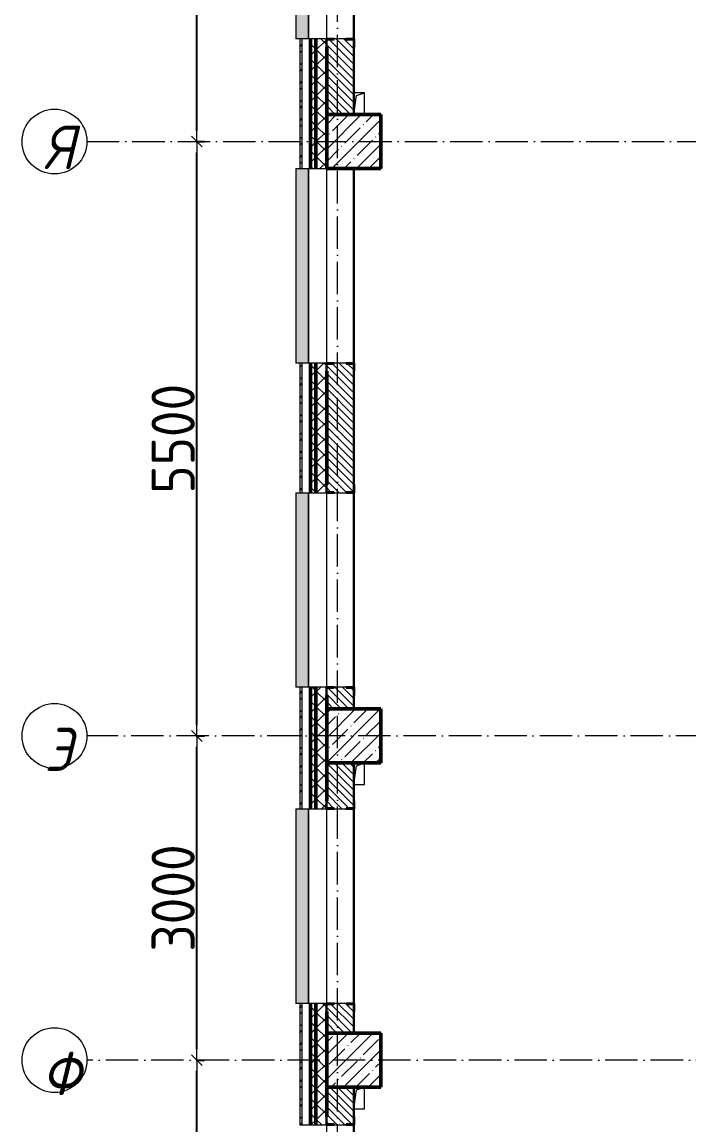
# Model space of a CAD drawing. Header units: millimetres. Extents: x -213536 to 1564669, y 70501 to 942238.
# Drawn here: x 688103 to 694274, y 321162 to 331368 of the extents above; entities that cross this region are included whole.
import ezdxf

# ---------------------------------------------------------------- set-up
doc = ezdxf.new("R2010")
doc.units = ezdxf.units.MM
doc.linetypes.add('50_200_ШТРИХ_1Т_ш5_п1_п1_', pattern=[700, 500, -100, 0, -100])
for name, color, linetype, lineweight in [('3) ЖБ 4м', 3, 'Continuous', 30), ('3.1) ЖБ окна 1.2 м', 102, 'Continuous', 30), ('A-____-____-DIMS', 7, 'Continuous', 9), ('A-GENM-____-MCUT', 7, 'Continuous', 25), ('A-GENM-____-OTLN', 7, 'Continuous', 9), ('A-GENM-____-OTLN-1', 7, 'Continuous', 25), ('A-GLAZ-____-OTLN', 7, 'Continuous', 9), ('A-WALL-____-MCUT-2', 7, 'Continuous', 50), ('A-WALL-____-MCUT-3', 7, 'Continuous', 9), ('A-WALL-____-OTLN', 7, 'Continuous', 9), ('A-WALL-____-PATT-1', 7, 'Continuous', 9), ('A-WALL-FNSH-MCUT-1', 7, 'Continuous', 9), ('S-COLS-____-MCUT', 7, 'Continuous', 50), ('S-COLS-____-OTLN', 7, 'Continuous', 9), ('S-GRID-____-IDEN', 7, 'Continuous', 9), ('S-GRID-____-OTLN-1', 7, '50_200_ШТРИХ_1Т_ш5_п1_п1_', 9)]:
    doc.layers.add(name, color=color, linetype=linetype, lineweight=lineweight)
doc.layers.add('A-GLAZ-____-OTLN-1', color=7, linetype='Continuous', lineweight=9, true_color=0xc0c0c0)
doc.styles.add('ISOCPEUR_I', font='isocpeui.ttf', dxfattribs={"width": 0.9, "height": 2.5})
doc.styles.add('СПДС', font='isocpeur.ttf', dxfattribs={"width": 0.9})
doc.dimstyles.new('Размера А3', dxfattribs={"dimtxt": 200, "dimasz": 100, "dimexe": 70, "dimexo": 100, "dimgap": 20, "dimtad": 1, "dimdec": 0, "dimrnd": 10, "dimzin": 0, "dimdsep": 46, "dimtxsty": 'СПДС', "dimblk": 'ARROWHEAD_6', "dimcen": 1, "dimclrd": 256, "dimclre": 256, "dimclrt": 256, "dimazin": 0, "dimtfac": 1, "dimtdec": 0, "dimtmove": 2, "dimatfit": 3, "dimfxl": 1, "dimtolj": 1, "dimtzin": 0, "dimarcsym": 0})
pattern_1 = [(135, (693371.93, 286281.11), (-35.35534, -35.35534), [])]
pattern_2 = [(45, (693371.93, 286281.11), (-70.71068, 70.71068), []), (135, (693371.93, 286281.11), (-70.71068, -70.71068), [])]

# ---------------------------------------------------------------- blocks, each defined once
blk = doc.blocks.new('BSC_Колонна _Прямоугольная - 500х500-V53-АР1_План отверстий 3 этажа в осях 1-64_А-ГГ')
at = {"layer": 'S-COLS-____-OTLN'}
h = blk.add_hatch(dxfattribs=at)
h.set_pattern_fill('FP_90', color=256, style=0, pattern_type=2)
h.set_pattern_definition([(45, (2200, -35481.04), (-114.04925, 114.04925), []), (45, (2314.05, -35481.04), (-114.04925, 114.04925), [201.613, -40.323, 3.353, -36.97])])
h.paths.add_polyline_path([(-250, -250), (250, -250), (250, 250), (-250, 250)], flags=0)
at = {"layer": 'S-COLS-____-MCUT'}
for p, q in [((250, 250), (-250, 250)), ((-250, 250), (-250, -250)), ((250, -250), (250, 250)), ((-250, -250), (250, -250))]:
    blk.add_line(p, q, dxfattribs=at)
blk = doc.blocks.new('BSC_Колонна _Прямоугольная - 500х500-V55-АР1_План отверстий 3 этажа в осях 1-64_А-ГГ')
at = {"layer": 'S-COLS-____-OTLN'}
h = blk.add_hatch(dxfattribs=at)
h.set_pattern_fill('FP_92', color=256, style=0, pattern_type=2)
h.set_pattern_definition([(45, (2200, -43981.04), (-114.04925, 114.04925), []), (45, (2314.05, -43981.04), (-114.04925, 114.04925), [201.613, -40.323, 3.353, -36.97])])
h.paths.add_polyline_path([(-250, -250), (250, -250), (250, 250), (-250, 250), (-250, -245)], flags=0)
at = {"layer": 'S-COLS-____-MCUT'}
for p, q in [((250, 250), (-250, 250)), ((-250, 250), (-250, -250)), ((250, -250), (250, 250)), ((-250, -250), (250, -250))]:
    blk.add_line(p, q, dxfattribs=at)
blk = doc.blocks.new('BSC_Колонна _Прямоугольная - 500х500-V120-АР1_План отверстий 3 этажа в осях 1-64_А-ГГ')
at = {"layer": 'S-COLS-____-OTLN'}
h = blk.add_hatch(dxfattribs=at)
h.set_pattern_fill('FP_143', color=256, style=0, pattern_type=2)
h.set_pattern_definition([(45, (2200, -38481.04), (-114.04925, 114.04925), []), (45, (2314.05, -38481.04), (-114.04925, 114.04925), [201.613, -40.323, 3.353, -36.97])])
h.paths.add_polyline_path([(-250, -250), (250, -250), (250, 250), (-250, 250), (-250, 94)], flags=0)
at = {"layer": 'S-COLS-____-MCUT'}
for p, q in [((250, 250), (-250, 250)), ((-250, 250), (-250, -250)), ((250, -250), (250, 250)), ((-250, -250), (250, -250))]:
    blk.add_line(p, q, dxfattribs=at)
blk = doc.blocks.new('Фахверк_СКБ_Уголок - 250_2700-27497298-АР1_План отверстий 3 этажа в осях 1-64_А-ГГ')
at = {"layer": 'A-GENM-____-MCUT'}
for p, q in [((200, 181), (125, 181)), ((125, 181), (125, 106)), ((125, 106), (131, 106)), ((131, 106), (131, 175)), ((131, 175), (200, 175)), ((200, 175), (200, 181)), ((131, -6), (125, -6)), ((125, -6), (125, -81)), ((125, -81), (200, -81)), ((131, -75), (131, -6)), ((200, -75), (131, -75)), ((200, -81), (200, -75))]:
    blk.add_line(p, q, dxfattribs=at)
blk = doc.blocks.new('AR_Отверстие прямоугольное _в плите_ - AR_Отверстие прямоугольное _в плите_-30510733-АР1_План отверстий 3 этажа в осях 1-64_А-ГГ')
at = {"layer": 'A-GENM-____-OTLN'}
for p, q in [((50, 100), (-50, 100)), ((-50, -100), (-25, 75)), ((-25, 75), (50, 100)), ((50, -100), (50, 100)), ((-50, -100), (50, -100))]:
    blk.add_line(p, q, dxfattribs=at)
blk = doc.blocks.new('AR_Отверстие прямоугольное _в плите_ - AR_Отверстие прямоугольное _в плите_-V174-АР1_План отверстий 3 этажа в осях 1-64_А-ГГ')
at = {"layer": 'A-GENM-____-OTLN'}
for p, q in [((-50, -100), (-25, 75)), ((-25, 75), (50, 100)), ((50, -100), (50, 100)), ((-50, -100), (50, -100))]:
    blk.add_line(p, q, dxfattribs=at)
blk = doc.blocks.new('AR_Отверстие прямоугольное _в плите_ - AR_Отверстие прямоугольное _в плите_-V185-АР1_План отверстий 3 этажа в осях 1-64_А-ГГ')
at = {"layer": 'A-GENM-____-OTLN'}
for p, q in [((50, 100), (-50, 100)), ((-50, -100), (-25, 75)), ((-25, 75), (50, 100)), ((50, -100), (50, 100))]:
    blk.add_line(p, q, dxfattribs=at)
blk = doc.blocks.new('Отлив_СКБ - Отлив витража_120_НВФ-V216-АР1_План отверстий 3 этажа в осях 1-64_А-ГГ')
at = {"layer": 'A-GLAZ-____-OTLN-1'}
for points in [[(0, 2), (1800, 2), (1800, 120), (0, 120), (0, 63)], [(0, 0), (1800, 0), (1800, 2), (0, 2)]]:
    blk.add_hatch(color=256, dxfattribs=at).paths.add_polyline_path(points, flags=0)
at = {"layer": 'A-GLAZ-____-OTLN'}
for p, q in [((0, 83), (0, 120)), ((1800, 120), (0, 120)), ((1800, 120), (1800, 83)), ((0, 2), (1800, 2)), ((1800, 0), (0, 0))]:
    blk.add_line(p, q, dxfattribs=at)
blk = doc.blocks.new('Ось сетки - Круг_Ø6_00__ISO-2_5_0_9K_-25732049-АР1_План отверстий 3 этажа в осях 1-64_А-ГГ')
at = {"layer": 'S-GRID-____-IDEN'}
blk.add_circle((0, 0), 3, dxfattribs=at)
blk = doc.blocks.new('ARROWHEAD_6')
at = {"color": 0, "linetype": 'Continuous'}
for p, q in [((0, 0), (-1, 0)), ((-0.5, -0.5), (0.5, 0.5))]:
    blk.add_line(p, q, dxfattribs=at)
blk = doc.blocks.new('*D5408')
at = {"layer": 'A-____-____-DIMS', "lineweight": -2, "transparency": 16777216}
for p, q in [((689714, 321762), (689791, 321762)), ((689721, 318862), (689721, 321662)), ((689714, 318762), (689791, 318762))]:
    blk.add_line(p, q, dxfattribs=at)
at = {"layer": 'Defpoints', "color": 0, "lineweight": 30, "transparency": 16777216}
for p in [(689614, 321762), (689721, 321762), (689614, 318762)]:
    blk.add_point(p, dxfattribs=at)
at = {"layer": 'A-____-____-DIMS', "lineweight": -2, "transparency": 16777216, "xscale": 100, "yscale": 100, "zscale": 100}
for p, rotation in [((689721, 321762), 90), ((689721, 318762), 270)]:
    blk.add_blockref('ARROWHEAD_6', p, dxfattribs=dict(at, rotation=rotation))
at = {"layer": 'A-____-____-DIMS', "transparency": 16777216, "insert": (689501, 320262), "char_height": 400, "attachment_point": 5, "rotation": 90, "style": 'СПДС'}
blk.add_mtext('\\A1;3000', dxfattribs=at)
blk = doc.blocks.new('*D5409')
at = {"layer": 'A-____-____-DIMS', "lineweight": -2, "transparency": 16777216}
for p, q in [((689714, 324762), (689791, 324762)), ((689721, 321862), (689721, 324662)), ((689714, 321762), (689791, 321762))]:
    blk.add_line(p, q, dxfattribs=at)
at = {"layer": 'Defpoints', "color": 0, "lineweight": 30, "transparency": 16777216}
for p in [(689614, 324762), (689721, 324762), (689614, 321762)]:
    blk.add_point(p, dxfattribs=at)
at = {"layer": 'A-____-____-DIMS', "lineweight": -2, "transparency": 16777216, "xscale": 100, "yscale": 100, "zscale": 100}
for p, rotation in [((689721, 324762), 90), ((689721, 321762), 270)]:
    blk.add_blockref('ARROWHEAD_6', p, dxfattribs=dict(at, rotation=rotation))
at = {"layer": 'A-____-____-DIMS', "transparency": 16777216, "insert": (689501, 323262), "char_height": 400, "attachment_point": 5, "rotation": 90, "style": 'СПДС'}
blk.add_mtext('\\A1;3000', dxfattribs=at)
blk = doc.blocks.new('*D5410')
at = {"layer": 'A-____-____-DIMS', "lineweight": -2, "transparency": 16777216}
for p, q in [((689714, 330262), (689791, 330262)), ((689721, 324862), (689721, 330162)), ((689714, 324762), (689791, 324762))]:
    blk.add_line(p, q, dxfattribs=at)
at = {"layer": 'Defpoints', "color": 0, "lineweight": 30, "transparency": 16777216}
for p in [(689614, 330262), (689721, 330262), (689614, 324762)]:
    blk.add_point(p, dxfattribs=at)
at = {"layer": 'A-____-____-DIMS', "lineweight": -2, "transparency": 16777216, "xscale": 100, "yscale": 100, "zscale": 100}
for p, rotation in [((689721, 330262), 90), ((689721, 324762), 270)]:
    blk.add_blockref('ARROWHEAD_6', p, dxfattribs=dict(at, rotation=rotation))
at = {"layer": 'A-____-____-DIMS', "transparency": 16777216, "insert": (689501, 327512), "char_height": 400, "attachment_point": 5, "rotation": 90, "style": 'СПДС'}
blk.add_mtext('\\A1;5500', dxfattribs=at)
blk = doc.blocks.new('*D5411')
at = {"layer": 'A-____-____-DIMS', "lineweight": -2, "transparency": 16777216}
for p, q in [((689714, 333912), (689791, 333912)), ((689721, 330362), (689721, 333812)), ((689714, 330262), (689791, 330262))]:
    blk.add_line(p, q, dxfattribs=at)
at = {"layer": 'Defpoints', "color": 0, "lineweight": 30, "transparency": 16777216}
for p in [(689614, 333912), (689721, 333912), (689614, 330262)]:
    blk.add_point(p, dxfattribs=at)
at = {"layer": 'A-____-____-DIMS', "lineweight": -2, "transparency": 16777216, "xscale": 100, "yscale": 100, "zscale": 100}
for p, rotation in [((689721, 333912), 90), ((689721, 330262), 270)]:
    blk.add_blockref('ARROWHEAD_6', p, dxfattribs=dict(at, rotation=rotation))
at = {"layer": 'A-____-____-DIMS', "transparency": 16777216, "insert": (689501, 332087), "char_height": 400, "attachment_point": 5, "rotation": 90, "style": 'СПДС'}
blk.add_mtext('\\A1;3650', dxfattribs=at)

msp = doc.modelspace()

# ---------------------------------------------------------------- hatches: boundary and pattern name
at = {"layer": 'A-WALL-____-PATT-1'}
h = msp.add_hatch(dxfattribs=at)
h.set_pattern_fill('FP_3', color=256, style=0, pattern_type=2)
h.set_pattern_definition([(45, (693371.93, 286281.11), (-85.5366, 85.5366), []), (45, (693428.95, 286281.11), (-85.5366, 85.5366), [])])
h.paths.add_polyline_path([(690691.9, 318342.2), (690691.9, 319362.2), (690671.9, 319362.2), (690671.9, 318342.2)], flags=0)
h.paths.add_polyline_path([(690671.9, 321162.2), (690691.9, 321162.2), (690691.9, 322287.2), (690671.9, 322287.2), (690671.9, 321416.4)], flags=0)
h.paths.add_polyline_path([(690691.9, 324087.2), (690691.9, 325212.2), (690671.9, 325212.2), (690671.9, 324087.2)], flags=0)
h.paths.add_polyline_path([(690691.9, 327012.2), (690691.9, 328212.2), (690671.9, 328212.2), (690671.9, 327012.2)], flags=0)
h.paths.add_polyline_path([(690691.9, 330012.2), (690691.9, 331212.2), (690671.9, 331212.2), (690671.9, 330012.2)], flags=0)
h.paths.add_polyline_path([(690691.9, 333012.2), (690691.9, 334262.2), (690671.9, 334262.2), (690671.9, 333012.2)], flags=0)
h = msp.add_hatch(dxfattribs=at)
h.set_pattern_fill('FP_1', color=256, style=0, pattern_type=2)
h.set_pattern_definition(pattern_2)
h.paths.add_polyline_path([(690821.9, 318512.2), (690821.9, 319362.2), (690771.9, 319362.2), (690771.9, 318512.2)], flags=0)
h.paths.add_polyline_path([(690771.9, 321162.2), (690821.9, 321162.2), (690821.9, 322287.2), (690771.9, 322287.2), (690771.9, 321416.4)], flags=0)
h.paths.add_polyline_path([(690821.9, 324087.2), (690821.9, 325212.2), (690771.9, 325212.2), (690771.9, 324087.2)], flags=0)
h.paths.add_polyline_path([(690771.9, 327012.2), (690821.9, 327012.2), (690821.9, 328212.2), (690771.9, 328212.2)], flags=0)
h.paths.add_polyline_path([(690821.9, 330012.2), (690821.9, 331212.2), (690771.9, 331212.2), (690771.9, 330012.2)], flags=0)
h.paths.add_polyline_path([(690821.9, 333012.2), (690821.9, 334162.2), (690771.9, 334162.2), (690771.9, 333012.2)], flags=0)
h = msp.add_hatch(dxfattribs=at)
h.set_pattern_fill('FP_1', color=256, style=0, pattern_type=2)
h.set_pattern_definition(pattern_2)
h.paths.add_polyline_path([(690921.9, 318512.2), (690921.9, 319287.2), (690915.9, 319287.2), (690915.9, 319362.2), (690821.9, 319362.2), (690821.9, 318512.2)], flags=0)
h.paths.add_polyline_path([(690821.9, 321162.2), (690915.9, 321162.2), (690915.9, 321237.2), (690921.9, 321237.2), (690921.9, 322212.2), (690915.9, 322212.2), (690915.9, 322287.2), (690821.9, 322287.2), (690821.9, 321416.4)], flags=0)
h.paths.add_polyline_path([(690821.9, 324087.2), (690915.9, 324087.2), (690915.9, 324162.2), (690921.9, 324162.2), (690921.9, 325137.2), (690915.9, 325137.2), (690915.9, 325212.2), (690821.9, 325212.2), (690821.9, 324093.2)], flags=0)
h.paths.add_polyline_path([(690821.9, 327012.2), (690915.9, 327012.2), (690915.9, 327087.2), (690921.9, 327087.2), (690921.9, 328137.2), (690915.9, 328137.2), (690915.9, 328212.2), (690821.9, 328212.2), (690821.9, 327018.2)], flags=0)
h.paths.add_polyline_path([(690821.9, 330012.2), (690921.9, 330012.2), (690921.9, 331137.2), (690915.9, 331137.2), (690915.9, 331212.2), (690821.9, 331212.2), (690821.9, 330016.7)], flags=0)
h.paths.add_polyline_path([(690821.9, 333012.2), (690915.9, 333012.2), (690915.9, 333087.2), (690921.9, 333087.2), (690921.9, 334112.2), (690821.9, 334112.2), (690821.9, 333456.8)], flags=0)
h = msp.add_hatch(dxfattribs=at)
h.set_pattern_fill('FP_6', color=256, style=0, pattern_type=2)
h.set_pattern_definition(pattern_1)
h.paths.add_polyline_path([(691171.9, 330512.2), (691171.9, 331206.2), (691102.9, 331206.2), (691102.9, 331212.2), (690990.9, 331212.2), (690990.9, 331206.2), (690921.9, 331206.2), (690921.9, 330512.2)], flags=0)
h.paths.add_polyline_path([(691102.9, 333012.2), (691102.9, 333018.2), (691171.9, 333018.2), (691171.9, 333512.2), (690921.9, 333512.2), (690921.9, 333018.2), (690990.9, 333018.2), (690990.9, 333012.2)], flags=0)
h = msp.add_hatch(dxfattribs=at)
h.set_pattern_fill('FP_6', color=256, style=0, pattern_type=2)
h.set_pattern_definition(pattern_1)
h.paths.add_polyline_path([(691115.9, 325012.2), (691171.9, 325012.2), (691171.9, 325206.2), (691102.9, 325206.2), (691102.9, 325212.2), (690990.9, 325212.2), (690990.9, 325206.2), (690921.9, 325206.2), (690921.9, 325012.2)], flags=0)
h.paths.add_polyline_path([(690990.9, 327012.2), (691102.9, 327012.2), (691102.9, 327018.2), (691171.9, 327018.2), (691171.9, 328206.2), (691102.9, 328206.2), (691102.9, 328212.2), (690990.9, 328212.2), (690990.9, 328206.2), (690921.9, 328206.2), (690921.9, 327018.2), (690990.9, 327018.2)], flags=0)
h = msp.add_hatch(dxfattribs=at)
h.set_pattern_fill('FP_6', color=256, style=0, pattern_type=2)
h.set_pattern_definition(pattern_1)
h.paths.add_polyline_path([(690922.2, 322012.2), (691171.9, 322012.2), (691171.9, 322281.2), (691102.9, 322281.2), (691102.9, 322287.2), (690990.9, 322287.2), (690990.9, 322281.2), (690921.9, 322281.2), (690921.9, 322012.2)], flags=0)
h.paths.add_polyline_path([(691102.9, 324087.2), (691102.9, 324093.2), (691171.9, 324093.2), (691171.9, 324511.8), (690921.9, 324511.8), (690921.9, 324093.2), (690990.9, 324093.2), (690990.9, 324087.2)], flags=0)
h = msp.add_hatch(dxfattribs=at)
h.set_pattern_fill('FP_6', color=256, style=0, pattern_type=2)
h.set_pattern_definition(pattern_1)
h.paths.add_polyline_path([(690921.9, 319012.2), (691171.9, 319012.2), (691171.9, 319356.2), (691102.9, 319356.2), (691102.9, 319362.2), (690990.9, 319362.2), (690990.9, 319356.2), (690921.9, 319356.2), (690921.9, 319106.2)], flags=0)
h.paths.add_polyline_path([(691102.9, 321162.2), (691102.9, 321168.2), (691171.9, 321168.2), (691171.9, 321512.2), (690921.9, 321512.2), (690921.9, 321168.2), (690990.9, 321168.2), (690990.9, 321162.2)], flags=0)

# ---------------------------------------------------------------- linework, layer by layer
at = {"layer": '3) ЖБ 4м'}
for points in [[(691171.9, 330012.2), (691421.9, 330012.2), (691421.9, 330512.2), (691171.9, 330512.2)], [(691171.9, 324511.8), (691421.9, 324511.8), (691421.9, 325011.8), (691171.9, 325011.8)], [(691171.9, 321512.2), (691421.9, 321512.2), (691421.9, 322012.2), (691171.9, 322012.2)]]:
    msp.add_lwpolyline(points, dxfattribs=at)
at = {"layer": '3.1) ЖБ окна 1.2 м'}
for points in [[(691171.9, 333506.2), (691171.9, 330512.2)], [(691171.9, 330012.2), (691171.9, 325011.8)], [(691171.9, 324512.2), (691171.9, 322012.2)], [(691171.9, 321512.2), (691171.9, 319012.2)]]:
    msp.add_lwpolyline(points, dxfattribs=at)
at = {"layer": 'A-WALL-____-MCUT-2'}
for p, q in [((690771.9, 330012.2), (690771.9, 331212.2)), ((690821.9, 330012.2), (690821.9, 331212.2)), ((690921.9, 331137.2), (690921.9, 330512.2)), ((690771.9, 327012.2), (690771.9, 328212.2)), ((690821.9, 327012.2), (690821.9, 328212.2)), ((690921.9, 328137.2), (690921.9, 327087.2)), ((690771.9, 324087.2), (690771.9, 325212.2)), ((690821.9, 324087.2), (690821.9, 325212.2)), ((690921.9, 325137.2), (690921.9, 325012.2)), ((690921.9, 324511.8), (690921.9, 324162.2)), ((690771.9, 321162.2), (690771.9, 322287.2)), ((690821.9, 321162.2), (690821.9, 322287.2)), ((690921.9, 322212.2), (690921.9, 322012.2)), ((690921.9, 321512.2), (690921.9, 321237.2))]:
    msp.add_line(p, q, dxfattribs=at)
at = {"layer": 'A-WALL-____-MCUT-3'}
for p, q in [((690915.9, 331212.2), (690691.9, 331212.2)), ((690691.9, 331212.2), (690691.9, 330012.2)), ((691102.9, 331212.2), (690990.9, 331212.2)), ((691171.9, 330512.2), (691171.9, 331137.2)), ((690691.9, 330012.2), (690921.9, 330012.2)), ((690915.9, 328212.2), (690691.9, 328212.2)), ((690691.9, 328212.2), (690691.9, 327012.2)), ((691102.9, 328212.2), (690990.9, 328212.2)), ((691171.9, 327087.2), (691171.9, 328137.2)), ((690691.9, 327012.2), (690915.9, 327012.2)), ((690990.9, 327012.2), (691102.9, 327012.2)), ((690915.9, 325212.2), (690691.9, 325212.2)), ((690691.9, 325212.2), (690691.9, 324087.2)), ((691102.9, 325212.2), (690990.9, 325212.2)), ((691171.9, 325012.2), (691171.9, 325137.2)), ((691171.9, 324511.8), (690921.9, 324511.8)), ((691171.9, 324162.2), (691171.9, 324511.8)), ((690691.9, 324087.2), (690915.9, 324087.2)), ((690990.9, 324087.2), (691102.9, 324087.2)), ((690915.9, 322287.2), (690691.9, 322287.2)), ((690691.9, 322287.2), (690691.9, 321162.2)), ((691102.9, 322287.2), (690990.9, 322287.2)), ((691171.9, 322012.2), (691171.9, 322212.2)), ((691171.9, 321237.2), (691171.9, 321512.2)), ((690691.9, 321162.2), (690915.9, 321162.2)), ((690990.9, 321162.2), (691102.9, 321162.2))]:
    msp.add_line(p, q, dxfattribs=at)
at = {"layer": 'A-WALL-____-OTLN'}
for p, q in [((690921.9, 331212.2), (690921.9, 333012.2)), ((691171.9, 333012.2), (691171.9, 331212.2)), ((690921.9, 328212.2), (690921.9, 330012.2)), ((691171.9, 330012.2), (691171.9, 328212.2)), ((690921.9, 325212.2), (690921.9, 327012.2)), ((691171.9, 327012.2), (691171.9, 325212.2)), ((690921.9, 322287.2), (690921.9, 324087.2)), ((691171.9, 324087.2), (691171.9, 322287.2)), ((690921.9, 319362.2), (690921.9, 321162.2)), ((691171.9, 321162.2), (691171.9, 319362.2))]:
    msp.add_line(p, q, dxfattribs=at)
at = {"layer": 'A-WALL-FNSH-MCUT-1'}
for p, q in [((690671.9, 331212.2), (690671.9, 330012.2)), ((690691.9, 331212.2), (690671.9, 331212.2)), ((690671.9, 330012.2), (690691.9, 330012.2)), ((690671.9, 328212.2), (690671.9, 327012.2)), ((690691.9, 328212.2), (690671.9, 328212.2)), ((690671.9, 327012.2), (690691.9, 327012.2)), ((690671.9, 325212.2), (690671.9, 324087.2)), ((690691.9, 325212.2), (690671.9, 325212.2)), ((690671.9, 324087.2), (690691.9, 324087.2)), ((690671.9, 322287.2), (690671.9, 321162.2)), ((690691.9, 322287.2), (690671.9, 322287.2)), ((690671.9, 321162.2), (690691.9, 321162.2))]:
    msp.add_line(p, q, dxfattribs=at)
at = {"layer": 'S-GRID-____-OTLN-1', "color": 251, "ltscale": 0.6, "true_color": 0x636466}
for p, q in [((691021.9, 281798.5), (691021.9, 336162.1)), ((688703.2, 330262.2), (720079.7, 330262.2)), ((720079.7, 324762.2), (688703.2, 324762.2)), ((699680.4, 321762.2), (688703.2, 321762.2))]:
    msp.add_line(p, q, dxfattribs=at)

# ---------------------------------------------------------------- block references
at = {"layer": 'A-GENM-____-OTLN'}
for name, p in [('AR_Отверстие прямоугольное _в плите_ - AR_Отверстие прямоугольное _в плите_-V185-АР1_План отверстий 3 этажа в осях 1-64_А-ГГ', (691221.9, 330612.2)), ('AR_Отверстие прямоугольное _в плите_ - AR_Отверстие прямоугольное _в плите_-30510733-АР1_План отверстий 3 этажа в осях 1-64_А-ГГ', (691221.9, 324411.8)), ('AR_Отверстие прямоугольное _в плите_ - AR_Отверстие прямоугольное _в плите_-V174-АР1_План отверстий 3 этажа в осях 1-64_А-ГГ', (691221.9, 321412.2))]:
    msp.add_blockref(name, p, dxfattribs=at)
at = {"layer": 'A-GENM-____-OTLN-1'}
for p, rotation in [((690996.9, 331337.2), 269.9999999999999), ((690996.9, 328337.2), 269.9999999999999), ((691096.9, 326887.2), 89.99999999999991), ((690996.9, 325337.2), 269.9999999999999), ((691096.9, 323962.2), 89.99999999999991), ((690996.9, 322412.2), 269.9999999999999), ((691096.9, 321037.2), 89.99999999999991)]:
    msp.add_blockref('Фахверк_СКБ_Уголок - 250_2700-27497298-АР1_План отверстий 3 этажа в осях 1-64_А-ГГ', p, dxfattribs=dict(at, rotation=rotation))
at = {"layer": 'A-GLAZ-____-OTLN', "rotation": 90}
for p in [(690754.9, 331212.2), (690754.9, 328212.2), (690754.9, 325212.2), (690754.9, 322287.2)]:
    msp.add_blockref('Отлив_СКБ - Отлив витража_120_НВФ-V216-АР1_План отверстий 3 этажа в осях 1-64_А-ГГ', p, dxfattribs=at)
at = {"layer": 'S-COLS-____-OTLN'}
for name, p in [('BSC_Колонна _Прямоугольная - 500х500-V55-АР1_План отверстий 3 этажа в осях 1-64_А-ГГ', (691171.9, 330262.2)), ('BSC_Колонна _Прямоугольная - 500х500-V120-АР1_План отверстий 3 этажа в осях 1-64_А-ГГ', (691171.9, 324762.2)), ('BSC_Колонна _Прямоугольная - 500х500-V53-АР1_План отверстий 3 этажа в осях 1-64_А-ГГ', (691171.9, 321762.2))]:
    msp.add_blockref(name, p, dxfattribs=at)
at = {"layer": 'S-GRID-____-IDEN', "xscale": 99.99999999999993, "yscale": 99.99999999999993, "zscale": 99.99999999999993}
for p, rotation in [((688403.2, 330262.2), 269.9999999999995), ((688403.2, 324762.2), 89.99999999999982), ((688403.2, 321762.2), 89.9999999999998)]:
    msp.add_blockref('Ось сетки - Круг_Ø6_00__ISO-2_5_0_9K_-25732049-АР1_План отверстий 3 этажа в осях 1-64_А-ГГ', p, dxfattribs=dict(at, rotation=rotation))

# ---------------------------------------------------------------- texts
at = {"layer": 'S-GRID-____-IDEN', "char_height": 400, "attachment_point": 1, "style": 'ISOCPEUR_I'}
for s, insert, width in [('\\fISOCPEUR|b0|i1|c204|p34|;\\W.9;Я', (688305.2, 330408.8), 223.671), ('\\fISOCPEUR|b0|i1|c204|p34|;\\W.9;Э', (688310.3, 324838.2), 223.671), ('\\fISOCPEUR|b0|i1|c204|p34|;\\W.9;Ф', (688286.5, 321838.2), 281.392)]:
    msp.add_mtext(s, dxfattribs=dict(at, insert=insert, width=width))

# ---------------------------------------------------------------- dimensions: what is measured, and where the dimension line sits
at = {"layer": 'A-____-____-DIMS'}
for base, p1, p2, picture, middle in [((689720.5, 333912.2), (689614.5, 330262.2), (689614.5, 333912.2), '*D5411', (689500.5, 332087.2)), ((689720.5, 330262.2), (689614.5, 324762.2), (689614.5, 330262.2), '*D5410', (689500.5, 327512.2)), ((689720.5, 324762.2), (689614.5, 321762.2), (689614.5, 324762.2), '*D5409', (689500.5, 323262.2)), ((689720.5, 321762.2), (689614.5, 318762.2), (689614.5, 321762.2), '*D5408', (689500.5, 320262.2))]:
    dim = msp.add_linear_dim(base=base, p1=p1, p2=p2, angle=90, dimstyle='Размера А3', override={"dimtxt": 400}, dxfattribs=at)
    dim.commit()
    dim.dimension.update_dxf_attribs({"geometry": picture, "text_midpoint": middle})

doc.saveas('drawing.dxf')
